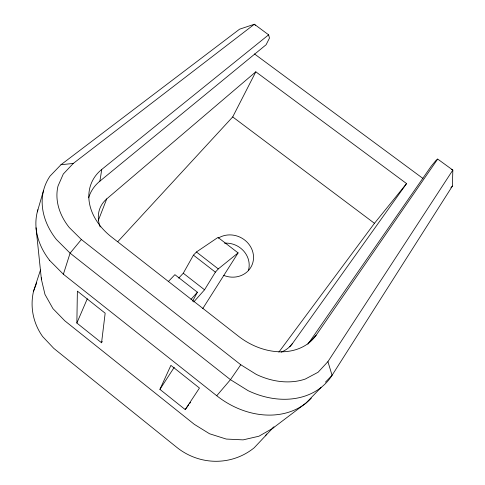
<?xml version="1.0" encoding="UTF-8"?>
<svg xmlns="http://www.w3.org/2000/svg" width="485" height="485" viewBox="0 0 485 485"><rect width="100%" height="100%" fill="white"/><g stroke="black" fill="none" stroke-linecap="round" stroke-linejoin="round"><path stroke-width="0.73" d="M76.86 323.046L77.376 291.133L105.16 313.189L101.559 342.768L76.86 323.046L87.294 298.766M325.423 382.192L332.061 375.329L452.402 186.064L452.832 170.083L437.688 159.068L435.942 160.468L431.147 166.294L308.751 342.992A58.503 45.438 37 0 1 307.878 344.192M321.058 387.485L305.835 403.199L272.485 428.479L258.905 436.221L243.1 439.871L226.222 439.052L209.544 433.76L194.346 424.363L64.796 320.803L52.956 308.63L44.972 294.425L41.389 279.275L41.48 277.778M88.658 197.783A57.739 43.711 23.7 0 1 99.886 181.154L101.765 169.429L268.611 34.829L254.358 24.25L239.56 29.197L60.971 164.73L50.022 176.11A77.57 58.806 21.6 0 0 56.351 239.451L70.095 253.152L230.454 379.676L248.114 390.674A78.794 61.771 38.6 0 0 332.079 375.341L327.921 361.646L452.832 170.083L451.48 169.489M37.303 211.866L43.589 190.296M311.315 398.149A76.363 61.286 39.4 0 1 216.734 395.736L63.377 274.243L70.095 253.152L81.377 239.511L69.258 227.526A66.19 49.749 21.8 0 1 58.006 186.07L63.286 174.024L73.277 163.439L254.358 24.25L255.365 25.335M273.655 427.109L254.182 447.794A63.444 61.765 61.2 0 1 176.698 447.285L53.768 348.357L42.631 336.541A62.82 59.115 -5.3 0 1 33.526 291.249L40.491 269.987M33.52 291.249L36.727 282.828M98.219 220.723L106.73 198.898L255.819 71.81L406.563 183.585L292.637 343.301L289.739 346.769M159.911 389.37L170.896 365.369L199.456 388.048L185.228 409.589L159.911 389.37L174.224 367.315M101.559 342.768L102.22 341.428M117.861 241.621L232.709 116.927L255.819 71.81M192.581 301.215L197.401 292.219L174.897 274.668L168.277 281.633M178.729 278.063L183.281 273.225L193.442 255.152L196.437 251.994L217.995 237.414L238.099 252.903L202.76 308.575M193.757 301.943L204.555 289.794L215.376 272.158L218.274 268.92L238.099 252.903M308.751 342.992L316.19 335.153L437.688 159.068M81.377 239.511L240.778 364.75L230.454 379.676L216.74 395.73M265.416 435.809L266.726 433.96M185.228 409.589L188.762 404.732M189.647 403.514L190.532 402.301M278.875 352.11L374.456 223.312L406.563 183.585M450.911 187.768L452.402 186.064M190.981 299.39L197.401 292.219M327.921 361.646L318.075 372.256L305.277 379.052A67.257 52.319 38.7 0 1 256.292 374.408L240.778 364.75M272.485 428.479L273.976 426.885M99.886 181.154L266.107 44.741L269.484 38.091L268.611 34.829M60.971 164.73L73.277 163.439M254.461 53.926L422.981 178.468M232.709 116.927L374.456 223.312M196.437 251.994L218.274 268.92M193.442 255.152L215.376 272.158M183.281 273.225L204.555 289.794M49.434 260.215L63.377 274.243M36.023 227.75L41.389 279.275M101.765 169.429A59.243 44.287 23.8 0 0 111.58 237.038L238.414 336.184A60.037 46.087 36.8 0 0 316.184 335.153M49.476 260.196A75.205 58.352 21.3 0 1 37.909 209.732M100.171 226.986A39.412 30.1 23.2 0 1 106.73 198.898M292.637 343.301A39.97 31.337 37.7 0 1 281.094 352.213M224.531 243.179A22.037 20.376 26.1 0 1 248.399 270.618M218.286 238.105A22.583 20.776 26.1 0 1 253.322 254.479A22.583 20.776 26.1 0 1 223.737 275.395"/></g></svg>
